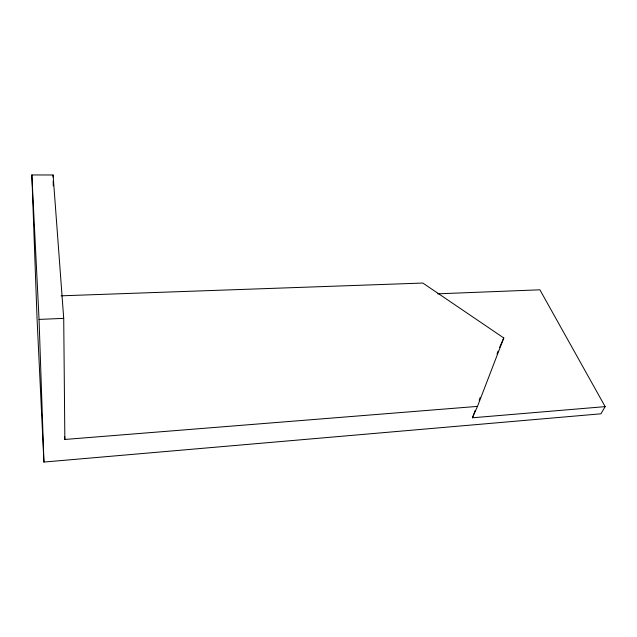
<?xml version="1.0" encoding="UTF-8"?>
<svg xmlns="http://www.w3.org/2000/svg" width="637" height="637" viewBox="0 0 637 637"><rect width="100%" height="100%" fill="white"/><g stroke="black" fill="none" stroke-linecap="round" stroke-linejoin="round"><path stroke-width="0.96" d="M437.762 293.824L539.897 289.811L605.15 406.629L472.407 417.784L475.258 410.379M479.183 400.195L480.25 397.416M497.011 353.909L498.078 351.13M472.407 417.784L477.479 406.39L503.787 337.968L422.833 283.051L61.168 295.823M499.559 347.539L503.787 337.968M605.15 406.629L600.946 413.803L43.929 462.056L37.026 317.998L31.85 174.944L53.078 174.992L63.716 318.365L64.855 439.458L477.479 406.39M43.929 462.056L39.048 319.408L63.716 318.365M64.656 436.488L64.855 439.458M31.85 174.944L39.048 319.408M53.078 174.992L53.11 176.975M53.182 180.948L53.269 185.908"/></g></svg>
